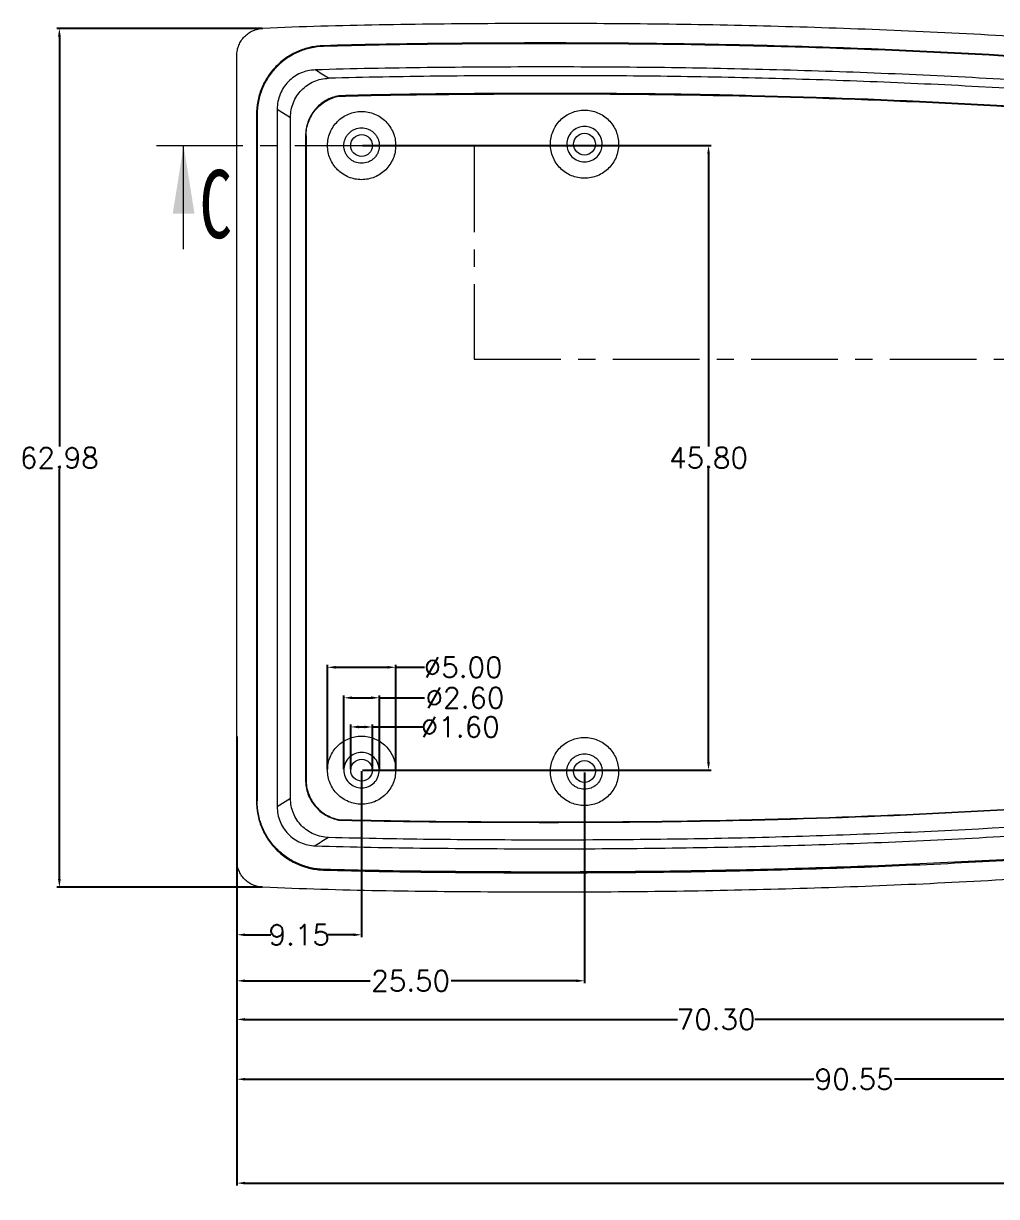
# Model space of a CAD drawing. Header units: inches. Extents: x 1474 to 3696, y 573 to 1061.
# Drawn here: x 1649.7 to 1721, y 837.9 to 923.9 of the extents above; entities that cross this region are included whole.
import ezdxf

# ---------------------------------------------------------------- set-up
doc = ezdxf.new("R2010")
doc.units = ezdxf.units.IN
doc.linetypes.add('CENTER', pattern=[10.16, 6.35, -1.27, 1.27, -1.27])
doc.styles.add('SLDTEXTSTYLE6', font='TXT', dxfattribs={"width": 0.7})
doc.styles.get("Standard").update_dxf_attribs({"font": 'txt', "bigfont": 'gbcbig.shx'})
doc.dimstyles.new('2', dxfattribs={"dimtxt": 1.5, "dimasz": 0.6, "dimexe": 0.18, "dimexo": 0.0625, "dimgap": 0.09, "dimtad": 0, "dimtih": 1, "dimtoh": 1, "dimzin": 0, "dimdsep": 46, "dimtxsty": 'Standard', "dimcen": 0, "dimadec": 0, "dimazin": 2, "dimtfac": 1, "dimtofl": 0, "dimtmove": 0, "dimatfit": 3, "dimfxl": 0, "dimtolj": 1, "dimtzin": 0, "dimarcsym": 0})

# ---------------------------------------------------------------- blocks, each defined once
blk = doc.blocks.new('*D223')
at = {"color": 0, "lineweight": -2, "transparency": 16777216}
for p, q in [((1805.924, 880.673), (1805.924, 838.668)), ((1665.324, 870.243), (1665.324, 838.668)), ((1665.924, 838.848), (1732.284, 838.848)), ((1805.324, 838.848), (1738.964, 838.848))]:
    blk.add_line(p, q, dxfattribs=at)
at = {"color": 0, "transparency": 16777216}
for points in [[(1665.924, 838.948), (1665.924, 838.748), (1665.324, 838.848)], [(1805.324, 838.948), (1805.324, 838.748), (1805.924, 838.848)]]:
    blk.add_solid(points, dxfattribs=at)
at = {"layer": 'Defpoints', "color": 0, "transparency": 16777216}
for p in [(1805.924, 880.735), (1665.324, 870.305), (1805.924, 838.848)]:
    blk.add_point(p, dxfattribs=at)
at = {"color": 0, "transparency": 16777216, "insert": (1735.624, 838.848), "char_height": 1.5, "attachment_point": 5}
blk.add_mtext('\\A1;140.60', dxfattribs=at)
blk = doc.blocks.new('*D224')
at = {"color": 0, "lineweight": -2, "transparency": 16777216}
for p, q in [((1665.324, 869.366), (1665.324, 856.878)), ((1674.474, 869.066), (1674.474, 856.878)), ((1665.924, 857.058), (1667.809, 857.058)), ((1673.874, 857.058), (1671.989, 857.058))]:
    blk.add_line(p, q, dxfattribs=at)
at = {"color": 0, "transparency": 16777216}
for points in [[(1665.924, 857.158), (1665.924, 856.958), (1665.324, 857.058)], [(1673.874, 857.158), (1673.874, 856.958), (1674.474, 857.058)]]:
    blk.add_solid(points, dxfattribs=at)
at = {"layer": 'Defpoints', "color": 0, "transparency": 16777216}
for p in [(1665.324, 869.428), (1674.474, 869.128), (1674.474, 857.058)]:
    blk.add_point(p, dxfattribs=at)
at = {"color": 0, "transparency": 16777216, "insert": (1669.899, 857.058), "char_height": 1.5, "attachment_point": 5}
blk.add_mtext('\\A1;9.15', dxfattribs=at)
blk = doc.blocks.new('*D225')
at = {"color": 0, "lineweight": -2, "transparency": 16777216}
for p, q in [((1665.324, 868.966), (1665.324, 853.504)), ((1690.824, 868.966), (1690.824, 853.504)), ((1665.924, 853.684), (1675.109, 853.684)), ((1690.224, 853.684), (1681.039, 853.684))]:
    blk.add_line(p, q, dxfattribs=at)
at = {"color": 0, "transparency": 16777216}
for points in [[(1665.924, 853.784), (1665.924, 853.584), (1665.324, 853.684)], [(1690.224, 853.784), (1690.224, 853.584), (1690.824, 853.684)]]:
    blk.add_solid(points, dxfattribs=at)
at = {"layer": 'Defpoints', "color": 0, "transparency": 16777216}
for p in [(1665.324, 869.028), (1690.824, 869.028), (1665.324, 853.684)]:
    blk.add_point(p, dxfattribs=at)
at = {"color": 0, "transparency": 16777216, "insert": (1678.074, 853.684), "char_height": 1.5, "attachment_point": 5}
blk.add_mtext('\\A1;25.50', dxfattribs=at)
blk = doc.blocks.new('*D226')
at = {"color": 0, "lineweight": -2, "transparency": 16777216}
for p, q in [((1735.623, 871.566), (1735.623, 850.672)), ((1665.324, 870.18), (1665.324, 850.672)), ((1665.924, 850.852), (1697.633, 850.852)), ((1735.023, 850.852), (1703.313, 850.852))]:
    blk.add_line(p, q, dxfattribs=at)
at = {"color": 0, "transparency": 16777216}
for points in [[(1665.924, 850.952), (1665.924, 850.752), (1665.324, 850.852)], [(1735.023, 850.952), (1735.023, 850.752), (1735.623, 850.852)]]:
    blk.add_solid(points, dxfattribs=at)
at = {"layer": 'Defpoints', "color": 0, "transparency": 16777216}
for p in [(1735.623, 871.628), (1665.324, 870.243), (1665.324, 850.852)]:
    blk.add_point(p, dxfattribs=at)
at = {"color": 0, "transparency": 16777216, "insert": (1700.473, 850.852), "char_height": 1.5, "attachment_point": 5}
blk.add_mtext('\\A1;70.30', dxfattribs=at)
blk = doc.blocks.new('*D227')
at = {"color": 0, "lineweight": -2, "transparency": 16777216}
for p, q in [((1755.874, 873.966), (1755.874, 846.286)), ((1665.324, 871.592), (1665.324, 846.286)), ((1665.924, 846.466), (1707.634, 846.466)), ((1755.274, 846.466), (1713.564, 846.466))]:
    blk.add_line(p, q, dxfattribs=at)
at = {"color": 0, "transparency": 16777216}
for points in [[(1665.924, 846.566), (1665.924, 846.366), (1665.324, 846.466)], [(1755.274, 846.566), (1755.274, 846.366), (1755.874, 846.466)]]:
    blk.add_solid(points, dxfattribs=at)
at = {"layer": 'Defpoints', "color": 0, "transparency": 16777216}
for p in [(1755.874, 874.028), (1665.324, 871.655), (1665.324, 846.466)]:
    blk.add_point(p, dxfattribs=at)
at = {"color": 0, "transparency": 16777216, "insert": (1710.599, 846.466), "char_height": 1.5, "attachment_point": 5}
blk.add_mtext('\\A1;90.55', dxfattribs=at)
blk = doc.blocks.new('*D228')
at = {"color": 0, "lineweight": -2, "transparency": 16777216}
for p, q in [((1667.177, 923.52), (1652.127, 923.52)), ((1652.307, 922.92), (1652.307, 892.868)), ((1652.307, 861.137), (1652.307, 891.188)), ((1667.177, 860.537), (1652.127, 860.537))]:
    blk.add_line(p, q, dxfattribs=at)
at = {"color": 0, "transparency": 16777216}
for points in [[(1652.207, 922.92), (1652.407, 922.92), (1652.307, 923.52)], [(1652.207, 861.137), (1652.407, 861.137), (1652.307, 860.537)]]:
    blk.add_solid(points, dxfattribs=at)
at = {"layer": 'Defpoints', "color": 0, "transparency": 16777216}
for p in [(1652.307, 923.52), (1667.24, 923.52), (1667.24, 860.537)]:
    blk.add_point(p, dxfattribs=at)
at = {"color": 0, "transparency": 16777216, "insert": (1652.307, 892.028), "char_height": 1.5, "attachment_point": 5}
blk.add_mtext('\\A1;62.98', dxfattribs=at)
blk = doc.blocks.new('*D229')
at = {"color": 0, "lineweight": -2, "transparency": 16777216}
for p, q in [((1674.536, 914.928), (1700.101, 914.928)), ((1699.921, 914.328), (1699.921, 892.868)), ((1699.921, 869.728), (1699.921, 891.188)), ((1674.536, 869.128), (1700.101, 869.128))]:
    blk.add_line(p, q, dxfattribs=at)
at = {"color": 0, "transparency": 16777216}
for points in [[(1699.821, 914.328), (1700.021, 914.328), (1699.921, 914.928)], [(1699.821, 869.728), (1700.021, 869.728), (1699.921, 869.128)]]:
    blk.add_solid(points, dxfattribs=at)
at = {"layer": 'Defpoints', "color": 0, "transparency": 16777216}
for p in [(1674.474, 914.928), (1699.921, 914.928), (1674.474, 869.128)]:
    blk.add_point(p, dxfattribs=at)
at = {"color": 0, "transparency": 16777216, "insert": (1699.921, 892.028), "char_height": 1.5, "attachment_point": 5}
blk.add_mtext('\\A1;45.80', dxfattribs=at)
blk = doc.blocks.new('*D238')
at = {"color": 0, "lineweight": -2, "transparency": 16777216}
for p, q in [((1671.974, 869.191), (1671.974, 876.852)), ((1672.574, 876.672), (1676.374, 876.672)), ((1676.974, 869.191), (1676.974, 876.852)), ((1676.974, 876.672), (1679.083, 876.672))]:
    blk.add_line(p, q, dxfattribs=at)
at = {"color": 0, "transparency": 16777216}
for points in [[(1672.574, 876.772), (1672.574, 876.572), (1671.974, 876.672)], [(1676.374, 876.772), (1676.374, 876.572), (1676.974, 876.672)]]:
    blk.add_solid(points, dxfattribs=at)
at = {"layer": 'Defpoints', "color": 0, "transparency": 16777216}
for p in [(1676.974, 876.672), (1671.974, 869.128), (1676.974, 869.128)]:
    blk.add_point(p, dxfattribs=at)
at = {"color": 0, "transparency": 16777216, "insert": (1681.923, 876.672), "char_height": 1.5, "attachment_point": 5}
blk.add_mtext('\\A1;%%C5.00', dxfattribs=at)
blk = doc.blocks.new('*D239')
at = {"color": 0, "lineweight": -2, "transparency": 16777216}
for p, q in [((1673.174, 869.191), (1673.174, 874.615)), ((1673.774, 874.435), (1675.174, 874.435)), ((1675.774, 869.191), (1675.774, 874.615)), ((1675.774, 874.435), (1679.093, 874.435))]:
    blk.add_line(p, q, dxfattribs=at)
at = {"color": 0, "transparency": 16777216}
for points in [[(1673.774, 874.535), (1673.774, 874.335), (1673.174, 874.435)], [(1675.174, 874.535), (1675.174, 874.335), (1675.774, 874.435)]]:
    blk.add_solid(points, dxfattribs=at)
at = {"layer": 'Defpoints', "color": 0, "transparency": 16777216}
for p in [(1675.774, 874.435), (1673.174, 869.128), (1675.774, 869.128)]:
    blk.add_point(p, dxfattribs=at)
at = {"color": 0, "transparency": 16777216, "insert": (1682.058, 874.435), "char_height": 1.5, "attachment_point": 5}
blk.add_mtext('\\A1;%%C2.60', dxfattribs=at)
blk = doc.blocks.new('*D240')
at = {"color": 0, "lineweight": -2, "transparency": 16777216}
for p, q in [((1673.674, 869.191), (1673.674, 872.477)), ((1674.274, 872.297), (1674.674, 872.297)), ((1675.274, 869.191), (1675.274, 872.477)), ((1675.274, 872.297), (1678.994, 872.297))]:
    blk.add_line(p, q, dxfattribs=at)
at = {"color": 0, "transparency": 16777216}
for points in [[(1674.274, 872.397), (1674.274, 872.197), (1673.674, 872.297)], [(1674.674, 872.397), (1674.674, 872.197), (1675.274, 872.297)]]:
    blk.add_solid(points, dxfattribs=at)
at = {"layer": 'Defpoints', "color": 0, "transparency": 16777216}
for p in [(1675.274, 872.297), (1673.674, 869.128), (1675.274, 869.128)]:
    blk.add_point(p, dxfattribs=at)
at = {"color": 0, "transparency": 16777216, "insert": (1681.709, 872.297), "char_height": 1.5, "attachment_point": 5}
blk.add_mtext('\\A1;%%C1.60', dxfattribs=at)

msp = doc.modelspace()

# ---------------------------------------------------------------- linework, layer by layer
at = {"color": 7, "linetype": 'Continuous', "lineweight": 15}
for p, q in [((1671.689, 922.253), (1671.69, 922.201)), ((1665.324, 862.517), (1665.324, 921.54)), ((1672.813, 918.55), (1672.81, 918.585)), ((1666.758, 917.187), (1666.758, 866.87)), ((1666.811, 917.187), (1666.758, 917.187)), ((1666.811, 917.187), (1666.811, 866.87)), ((1668.284, 917.607), (1668.284, 866.449)), ((1668.284, 917.607), (1669.26, 916.997)), ((1669.26, 867.059), (1669.26, 916.997)), ((1670.36, 915.636), (1670.36, 868.42)), ((1670.36, 915.636), (1670.396, 915.636)), ((1670.36, 868.42), (1670.396, 868.42)), ((1666.811, 866.87), (1666.758, 866.87)), ((1669.26, 867.059), (1668.284, 866.449)), ((1672.81, 865.471), (1672.813, 865.506))]:
    msp.add_line(p, q, dxfattribs=at)
at = {"color": 1, "linetype": 'CENTER', "lineweight": 0}
for p, q in [((1659.418, 914.928), (1682.737, 914.928)), ((1682.737, 914.928), (1682.737, 899.278)), ((1682.737, 899.278), (1755.261, 899.278))]:
    msp.add_line(p, q, dxfattribs=at)
at = {"color": 7, "linetype": 'Continuous', "lineweight": 0}
msp.add_line((1661.418, 907.328), (1661.418, 914.928), dxfattribs=at)
at = {"color": 7, "linetype": 'Continuous', "lineweight": 15, "flags": 128}
msp.add_lwpolyline([(1671.69, 861.856), (1671.69, 861.829), (1671.689, 861.803)], dxfattribs=at)
at = {"color": 7, "linetype": 'Continuous', "lineweight": 15}
for centre in [(1674.474, 914.928), (1690.824, 915.028), (1674.474, 869.128), (1690.824, 869.028)]:
    msp.add_circle(centre, 0.8, dxfattribs=at)
for points, knots in [([(1802.018, 912.941), (1799.297, 913.54), (1796.554, 914.063), (1791.043, 915.038), (1788.277, 915.491), (1782.741, 916.383), (1779.97, 916.824), (1774.428, 917.683), (1771.656, 918.099), (1766.103, 918.887), (1763.32, 919.258), (1757.737, 919.939), (1754.938, 920.249), (1749.333, 920.824), (1746.525, 921.088), (1740.902, 921.586), (1738.087, 921.822), (1732.448, 922.26), (1729.624, 922.463), (1723.97, 922.833), (1721.138, 923.001), (1712.643, 923.436), (1706.975, 923.633), (1698.461, 923.808), (1695.62, 923.845), (1689.94, 923.882), (1687.102, 923.882), (1681.425, 923.853), (1678.588, 923.826), (1672.913, 923.723), (1670.076, 923.644), (1667.24, 923.52)], [0, 0, 0, 0, 0.0625, 0.0625, 0.125, 0.125, 0.1875, 0.1875, 0.25, 0.25, 0.3125, 0.3125, 0.375, 0.375, 0.4375, 0.4375, 0.5, 0.5, 0.5625, 0.5625, 0.625, 0.625, 0.75, 0.75, 0.8125, 0.8125, 0.875, 0.875, 0.9375, 0.9375, 1, 1, 1, 1]), ([(1665.324, 921.54), (1665.324, 921.668), (1665.336, 921.793), (1665.384, 922.041), (1665.421, 922.164), (1665.516, 922.4), (1665.575, 922.512), (1665.713, 922.723), (1665.794, 922.824), (1665.97, 923.005), (1666.066, 923.087), (1666.275, 923.232), (1666.387, 923.295), (1666.732, 923.449), (1666.984, 923.509), (1667.24, 923.52)], [0, 0, 0, 0, 0.125, 0.125, 0.25, 0.25, 0.375, 0.375, 0.5, 0.5, 0.625, 0.625, 0.75, 0.75, 1, 1, 1, 1]), ([(1671.689, 922.253), (1671.36, 922.244), (1671.038, 922.203), (1670.405, 922.062), (1670.092, 921.96), (1669.493, 921.698), (1669.21, 921.54), (1668.675, 921.171), (1668.421, 920.958), (1667.967, 920.492), (1667.764, 920.239), (1667.407, 919.693), (1667.253, 919.4), (1667.009, 918.799), (1666.916, 918.487), (1666.79, 917.843), (1666.758, 917.516), (1666.758, 917.187)], [0, 0, 0, 0, 0.125, 0.125, 0.25, 0.25, 0.375, 0.375, 0.5, 0.5, 0.625, 0.625, 0.75, 0.75, 0.875, 0.875, 1, 1, 1, 1]), ([(1671.69, 922.201), (1671.365, 922.192), (1671.046, 922.151), (1670.42, 922.012), (1670.11, 921.911), (1669.517, 921.652), (1669.237, 921.495), (1668.708, 921.13), (1668.457, 920.919), (1668.007, 920.458), (1667.806, 920.207), (1667.453, 919.667), (1667.301, 919.377), (1667.059, 918.782), (1666.967, 918.474), (1666.842, 917.836), (1666.811, 917.513), (1666.811, 917.187)], [0, 0, 0, 0, 0.125, 0.125, 0.25, 0.25, 0.375, 0.375, 0.5, 0.5, 0.625, 0.625, 0.75, 0.75, 0.875, 0.875, 1, 1, 1, 1]), ([(1800.597, 911.806), (1797.988, 912.357), (1795.36, 912.847), (1790.085, 913.764), (1787.438, 914.194), (1782.141, 915.044), (1779.49, 915.465), (1774.188, 916.286), (1771.537, 916.685), (1766.226, 917.439), (1763.565, 917.794), (1758.229, 918.452), (1755.554, 918.751), (1750.19, 919.31), (1747.503, 919.568), (1742.121, 920.055), (1739.426, 920.283), (1731.331, 920.928), (1725.921, 921.302), (1717.795, 921.751), (1715.084, 921.881), (1709.659, 922.098), (1706.945, 922.186), (1701.519, 922.325), (1698.807, 922.375), (1693.382, 922.438), (1690.67, 922.452), (1685.247, 922.451), (1682.535, 922.437), (1677.112, 922.378), (1674.401, 922.332), (1671.689, 922.253)], [0, 0, 0, 0, 0.0625, 0.0625, 0.125, 0.125, 0.1875, 0.1875, 0.25, 0.25, 0.3125, 0.3125, 0.375, 0.375, 0.4375, 0.4375, 0.5, 0.5, 0.625, 0.625, 0.6875, 0.6875, 0.75, 0.75, 0.8125, 0.8125, 0.875, 0.875, 0.9375, 0.9375, 1, 1, 1, 1]), ([(1800.586, 911.753), (1797.976, 912.305), (1795.348, 912.795), (1790.072, 913.713), (1787.426, 914.142), (1782.129, 914.992), (1779.479, 915.413), (1774.178, 916.233), (1771.528, 916.633), (1766.217, 917.387), (1763.556, 917.742), (1758.22, 918.399), (1755.545, 918.699), (1750.181, 919.258), (1747.494, 919.516), (1742.113, 920.003), (1739.418, 920.231), (1731.324, 920.876), (1725.915, 921.25), (1717.79, 921.699), (1715.08, 921.829), (1709.655, 922.046), (1706.942, 922.133), (1701.516, 922.273), (1698.804, 922.323), (1693.381, 922.386), (1690.669, 922.4), (1685.247, 922.399), (1682.535, 922.385), (1677.113, 922.325), (1674.402, 922.279), (1671.69, 922.201)], [0, 0, 0, 0, 0.0625, 0.0625, 0.125, 0.125, 0.1875, 0.1875, 0.25, 0.25, 0.3125, 0.3125, 0.375, 0.375, 0.4375, 0.4375, 0.5, 0.5, 0.625, 0.625, 0.6875, 0.6875, 0.75, 0.75, 0.8125, 0.8125, 0.875, 0.875, 0.9375, 0.9375, 1, 1, 1, 1]), ([(1671.072, 920.476), (1670.887, 920.47), (1670.704, 920.447), (1670.346, 920.367), (1670.169, 920.309), (1669.83, 920.161), (1669.67, 920.072), (1669.367, 919.863), (1669.223, 919.742), (1668.967, 919.478), (1668.852, 919.335), (1668.65, 919.026), (1668.563, 918.86), (1668.356, 918.35), (1668.284, 917.98), (1668.284, 917.607)], [0, 0, 0, 0, 0.125, 0.125, 0.25, 0.25, 0.375, 0.375, 0.5, 0.5, 0.625, 0.625, 0.75, 0.75, 1, 1, 1, 1]), ([(1801.028, 909.922), (1798.397, 910.491), (1795.747, 910.992), (1790.425, 911.928), (1787.754, 912.364), (1782.409, 913.227), (1779.734, 913.651), (1774.384, 914.481), (1771.708, 914.886), (1766.347, 915.652), (1763.66, 916.013), (1758.276, 916.678), (1755.579, 916.984), (1750.177, 917.547), (1747.471, 917.806), (1742.052, 918.297), (1739.339, 918.527), (1731.188, 919.176), (1725.739, 919.553), (1717.544, 920.003), (1714.81, 920.133), (1709.344, 920.35), (1706.61, 920.436), (1701.143, 920.573), (1698.41, 920.623), (1692.943, 920.684), (1690.209, 920.695), (1684.742, 920.69), (1682.009, 920.675), (1676.541, 920.61), (1673.807, 920.56), (1671.072, 920.476)], [0, 0, 0, 0, 0.0625, 0.0625, 0.125, 0.125, 0.1875, 0.1875, 0.25, 0.25, 0.3125, 0.3125, 0.375, 0.375, 0.4375, 0.4375, 0.5, 0.5, 0.625, 0.625, 0.6875, 0.6875, 0.75, 0.75, 0.8125, 0.8125, 0.875, 0.875, 0.9375, 0.9375, 1, 1, 1, 1]), ([(1669.26, 916.997), (1669.26, 917.184), (1669.278, 917.367), (1669.347, 917.728), (1669.4, 917.908), (1669.539, 918.251), (1669.625, 918.414), (1669.826, 918.723), (1669.944, 918.869), (1670.201, 919.133), (1670.342, 919.252), (1670.647, 919.462), (1670.81, 919.553), (1671.316, 919.773), (1671.684, 919.855), (1672.057, 919.866)], [0, 0, 0, 0, 0.125, 0.125, 0.25, 0.25, 0.375, 0.375, 0.5, 0.5, 0.625, 0.625, 0.75, 0.75, 1, 1, 1, 1]), ([(1798.024, 909.883), (1795.463, 910.391), (1792.888, 910.848), (1787.723, 911.719), (1785.134, 912.136), (1779.954, 912.963), (1777.362, 913.37), (1772.179, 914.162), (1769.586, 914.545), (1764.388, 915.266), (1761.783, 915.604), (1756.561, 916.227), (1753.946, 916.514), (1748.708, 917.045), (1746.085, 917.291), (1740.832, 917.758), (1738.203, 917.978), (1730.303, 918.597), (1725.023, 918.956), (1717.084, 919.386), (1714.435, 919.51), (1709.138, 919.717), (1706.49, 919.801), (1701.193, 919.933), (1698.544, 919.982), (1693.247, 920.042), (1690.598, 920.055), (1685.301, 920.053), (1682.653, 920.04), (1677.355, 919.984), (1674.706, 919.94), (1672.057, 919.866)], [0, 0, 0, 0, 0.0625, 0.0625, 0.125, 0.125, 0.1875, 0.1875, 0.25, 0.25, 0.3125, 0.3125, 0.375, 0.375, 0.4375, 0.4375, 0.5, 0.5, 0.625, 0.625, 0.6875, 0.6875, 0.75, 0.75, 0.8125, 0.8125, 0.875, 0.875, 0.9375, 0.9375, 1, 1, 1, 1]), ([(1792.902, 909.517), (1790.45, 909.95), (1787.989, 910.355), (1783.062, 911.153), (1780.596, 911.545), (1775.663, 912.317), (1773.198, 912.695), (1768.261, 913.42), (1765.789, 913.766), (1760.835, 914.411), (1758.353, 914.711), (1753.376, 915.267), (1750.882, 915.523), (1743.385, 916.245), (1738.366, 916.673), (1728.312, 917.432), (1723.274, 917.76), (1713.184, 918.28), (1708.139, 918.465), (1700.57, 918.645), (1698.046, 918.689), (1693, 918.744), (1690.476, 918.755), (1685.429, 918.753), (1682.906, 918.741), (1677.858, 918.69), (1675.334, 918.651), (1672.81, 918.585)], [0, 0, 0, 0, 0.0625, 0.0625, 0.125, 0.125, 0.1875, 0.1875, 0.25, 0.25, 0.3125, 0.3125, 0.375, 0.375, 0.5, 0.5, 0.625, 0.625, 0.75, 0.75, 0.8125, 0.8125, 0.875, 0.875, 0.9375, 0.9375, 1, 1, 1, 1]), ([(1672.813, 918.55), (1675.337, 918.616), (1677.861, 918.655), (1682.912, 918.706), (1685.438, 918.718), (1693.014, 918.722), (1698.061, 918.671), (1708.15, 918.431), (1713.192, 918.246), (1723.268, 917.726), (1728.305, 917.398), (1738.353, 916.639), (1743.365, 916.212), (1750.867, 915.489), (1753.364, 915.232), (1758.352, 914.675), (1760.842, 914.373), (1765.809, 913.725), (1768.286, 913.378), (1773.228, 912.652), (1775.693, 912.273), (1780.616, 911.504), (1783.074, 911.113), (1787.983, 910.319), (1790.434, 909.915), (1792.879, 909.484)], [0, 0, 0, 0, 0.0625, 0.0625, 0.125, 0.125, 0.25, 0.25, 0.375, 0.375, 0.5, 0.5, 0.625, 0.625, 0.6875, 0.6875, 0.75, 0.75, 0.8125, 0.8125, 0.875, 0.875, 0.9375, 0.9375, 1, 1, 1, 1]), ([(1672.81, 918.585), (1672.465, 918.521), (1672.141, 918.4), (1671.539, 918.046), (1671.274, 917.821), (1670.94, 917.418), (1670.841, 917.276), (1670.67, 916.976), (1670.596, 916.817), (1670.419, 916.325), (1670.36, 915.986), (1670.36, 915.636)], [0, 0, 0, 0, 0.25, 0.25, 0.5, 0.5, 0.625, 0.625, 0.75, 0.75, 1, 1, 1, 1]), ([(1670.396, 915.636), (1670.396, 915.982), (1670.454, 916.319), (1670.689, 916.968), (1670.859, 917.266), (1671.19, 917.664), (1671.31, 917.785), (1671.57, 918.006), (1671.71, 918.106), (1672.156, 918.367), (1672.474, 918.487), (1672.813, 918.55)], [0, 0, 0, 0, 0.25, 0.25, 0.5, 0.5, 0.625, 0.625, 0.75, 0.75, 1, 1, 1, 1]), ([(1671.974, 914.928), (1671.974, 915.256), (1672.039, 915.583), (1672.289, 916.187), (1672.474, 916.465), (1672.937, 916.927), (1673.215, 917.113), (1673.819, 917.363), (1674.146, 917.428), (1674.801, 917.428), (1675.128, 917.363), (1675.733, 917.113), (1676.01, 916.927), (1676.473, 916.465), (1676.658, 916.187), (1676.909, 915.583), (1676.974, 915.256), (1676.974, 914.928)], [0, 0, 0, 0, 0.125, 0.125, 0.25, 0.25, 0.375, 0.375, 0.5, 0.5, 0.625, 0.625, 0.75, 0.75, 0.875, 0.875, 1, 1, 1, 1]), ([(1688.324, 915.028), (1688.324, 915.356), (1688.389, 915.683), (1688.639, 916.287), (1688.824, 916.565), (1689.287, 917.027), (1689.565, 917.213), (1690.169, 917.463), (1690.496, 917.528), (1691.151, 917.528), (1691.478, 917.463), (1692.083, 917.213), (1692.36, 917.027), (1692.823, 916.565), (1693.008, 916.287), (1693.259, 915.683), (1693.324, 915.356), (1693.324, 915.028)], [0, 0, 0, 0, 0.125, 0.125, 0.25, 0.25, 0.375, 0.375, 0.5, 0.5, 0.625, 0.625, 0.75, 0.75, 0.875, 0.875, 1, 1, 1, 1]), ([(1673.174, 914.928), (1673.174, 914.961), (1673.176, 915.027), (1673.187, 915.124), (1673.205, 915.22), (1673.231, 915.315), (1673.282, 915.46), (1673.379, 915.647), (1673.548, 915.854), (1673.755, 916.023), (1674.058, 916.18), (1674.474, 916.26), (1674.889, 916.18), (1675.192, 916.023), (1675.399, 915.854), (1675.568, 915.647), (1675.687, 915.416), (1675.76, 915.174), (1675.769, 915.01), (1675.774, 914.928)], [0, 0, 0, 0, 0.024211, 0.048206, 0.072121, 0.096094, 0.120262, 0.185256, 0.250381, 0.315374, 0.380499, 0.500073, 0.619648, 0.684641, 0.749766, 0.814759, 0.879884, 0.939844, 1, 1, 1, 1]), ([(1692.124, 915.028), (1692.124, 915.198), (1692.09, 915.369), (1691.96, 915.683), (1691.863, 915.827), (1691.622, 916.068), (1691.478, 916.164), (1691.164, 916.294), (1690.994, 916.328), (1690.653, 916.328), (1690.483, 916.294), (1690.169, 916.164), (1690.025, 916.068), (1689.784, 915.827), (1689.688, 915.683), (1689.557, 915.369), (1689.524, 915.198), (1689.524, 915.028)], [0, 0, 0, 0, 0.125, 0.125, 0.25, 0.25, 0.375, 0.375, 0.5, 0.5, 0.625, 0.625, 0.75, 0.75, 0.875, 0.875, 1, 1, 1, 1]), ([(1676.974, 914.928), (1676.974, 914.601), (1676.909, 914.274), (1676.658, 913.669), (1676.473, 913.392), (1676.01, 912.929), (1675.733, 912.744), (1675.128, 912.493), (1674.801, 912.428), (1674.146, 912.428), (1673.819, 912.493), (1673.215, 912.744), (1672.937, 912.929), (1672.474, 913.392), (1672.289, 913.669), (1672.039, 914.274), (1671.974, 914.601), (1671.974, 914.928)], [0, 0, 0, 0, 0.125, 0.125, 0.25, 0.25, 0.375, 0.375, 0.5, 0.5, 0.625, 0.625, 0.75, 0.75, 0.875, 0.875, 1, 1, 1, 1]), ([(1675.774, 914.928), (1675.773, 914.895), (1675.771, 914.83), (1675.76, 914.732), (1675.742, 914.637), (1675.716, 914.542), (1675.665, 914.397), (1675.568, 914.209), (1675.399, 914.003), (1675.193, 913.834), (1674.89, 913.677), (1674.474, 913.597), (1674.058, 913.677), (1673.755, 913.834), (1673.548, 914.003), (1673.379, 914.209), (1673.26, 914.44), (1673.187, 914.683), (1673.178, 914.846), (1673.174, 914.928)], [0, 0, 0, 0, 0.024211, 0.048206, 0.072121, 0.096094, 0.120262, 0.185256, 0.250381, 0.315374, 0.380499, 0.500073, 0.619648, 0.684641, 0.749766, 0.814759, 0.879884, 0.939844, 1, 1, 1, 1]), ([(1693.324, 915.028), (1693.324, 914.701), (1693.259, 914.374), (1693.008, 913.769), (1692.823, 913.492), (1692.36, 913.029), (1692.083, 912.844), (1691.478, 912.593), (1691.151, 912.528), (1690.496, 912.528), (1690.169, 912.593), (1689.565, 912.844), (1689.287, 913.029), (1688.824, 913.492), (1688.639, 913.769), (1688.389, 914.374), (1688.324, 914.701), (1688.324, 915.028)], [0, 0, 0, 0, 0.125, 0.125, 0.25, 0.25, 0.375, 0.375, 0.5, 0.5, 0.625, 0.625, 0.75, 0.75, 0.875, 0.875, 1, 1, 1, 1]), ([(1689.524, 915.028), (1689.524, 914.858), (1689.557, 914.688), (1689.688, 914.374), (1689.784, 914.229), (1690.025, 913.989), (1690.169, 913.892), (1690.483, 913.762), (1690.653, 913.728), (1690.994, 913.728), (1691.164, 913.762), (1691.478, 913.892), (1691.622, 913.989), (1691.863, 914.229), (1691.96, 914.374), (1692.09, 914.688), (1692.124, 914.858), (1692.124, 915.028)], [0, 0, 0, 0, 0.125, 0.125, 0.25, 0.25, 0.375, 0.375, 0.5, 0.5, 0.625, 0.625, 0.75, 0.75, 0.875, 0.875, 1, 1, 1, 1]), ([(1671.072, 863.581), (1673.809, 863.496), (1676.547, 863.446), (1682.022, 863.382), (1684.761, 863.367), (1690.236, 863.361), (1692.973, 863.373), (1698.443, 863.434), (1701.177, 863.484), (1706.641, 863.621), (1709.372, 863.708), (1714.831, 863.924), (1717.56, 864.054), (1723.014, 864.354), (1725.74, 864.523), (1731.19, 864.895), (1733.915, 865.098), (1739.357, 865.531), (1742.074, 865.762), (1747.499, 866.253), (1750.208, 866.512), (1755.615, 867.077), (1758.314, 867.383), (1763.698, 868.049), (1766.381, 868.409), (1771.736, 869.175), (1774.408, 869.579), (1779.752, 870.409), (1782.424, 870.832), (1787.763, 871.694), (1790.43, 872.129), (1795.747, 873.064), (1798.396, 873.565), (1801.028, 874.135)], [0, 0, 0, 0, 0.0625, 0.0625, 0.125, 0.125, 0.1875, 0.1875, 0.25, 0.25, 0.3125, 0.3125, 0.375, 0.375, 0.4375, 0.4375, 0.5, 0.5, 0.5625, 0.5625, 0.625, 0.625, 0.6875, 0.6875, 0.75, 0.75, 0.8125, 0.8125, 0.875, 0.875, 0.9375, 0.9375, 1, 1, 1, 1]), ([(1798.024, 874.173), (1795.463, 873.665), (1792.888, 873.208), (1787.723, 872.338), (1785.134, 871.92), (1779.954, 871.093), (1777.362, 870.686), (1772.179, 869.895), (1769.586, 869.511), (1764.388, 868.79), (1761.783, 868.453), (1756.561, 867.829), (1753.946, 867.543), (1748.708, 867.012), (1746.085, 866.765), (1740.832, 866.298), (1738.203, 866.078), (1730.303, 865.459), (1725.023, 865.1), (1717.084, 864.671), (1714.435, 864.547), (1709.138, 864.339), (1706.49, 864.256), (1701.193, 864.123), (1698.544, 864.075), (1693.247, 864.014), (1690.598, 864.001), (1685.301, 864.004), (1682.653, 864.017), (1677.355, 864.073), (1674.706, 864.117), (1672.057, 864.191)], [0, 0, 0, 0, 0.0625, 0.0625, 0.125, 0.125, 0.1875, 0.1875, 0.25, 0.25, 0.3125, 0.3125, 0.375, 0.375, 0.4375, 0.4375, 0.5, 0.5, 0.625, 0.625, 0.6875, 0.6875, 0.75, 0.75, 0.8125, 0.8125, 0.875, 0.875, 0.9375, 0.9375, 1, 1, 1, 1]), ([(1672.81, 865.471), (1675.335, 865.406), (1677.86, 865.366), (1682.912, 865.316), (1685.439, 865.303), (1690.49, 865.302), (1693.015, 865.313), (1698.064, 865.368), (1700.587, 865.412), (1708.155, 865.592), (1713.196, 865.777), (1723.272, 866.296), (1728.311, 866.625), (1738.357, 867.383), (1743.367, 867.81), (1750.861, 868.531), (1753.356, 868.787), (1758.336, 869.343), (1760.823, 869.644), (1765.782, 870.29), (1768.255, 870.636), (1773.193, 871.361), (1775.66, 871.739), (1780.593, 872.511), (1783.06, 872.903), (1787.987, 873.701), (1790.449, 874.107), (1792.902, 874.54)], [0, 0, 0, 0, 0.0625, 0.0625, 0.125, 0.125, 0.1875, 0.1875, 0.25, 0.25, 0.375, 0.375, 0.5, 0.5, 0.625, 0.625, 0.6875, 0.6875, 0.75, 0.75, 0.8125, 0.8125, 0.875, 0.875, 0.9375, 0.9375, 1, 1, 1, 1]), ([(1672.813, 865.506), (1675.337, 865.441), (1677.861, 865.401), (1682.912, 865.351), (1685.438, 865.338), (1693.014, 865.334), (1698.061, 865.385), (1708.15, 865.625), (1713.192, 865.811), (1723.268, 866.33), (1728.305, 866.659), (1738.353, 867.417), (1743.365, 867.845), (1750.867, 868.568), (1753.364, 868.824), (1758.352, 869.382), (1760.842, 869.683), (1765.809, 870.331), (1768.286, 870.678), (1773.228, 871.405), (1775.693, 871.783), (1780.616, 872.553), (1783.074, 872.943), (1787.983, 873.738), (1790.434, 874.141), (1792.879, 874.572)], [0, 0, 0, 0, 0.0625, 0.0625, 0.125, 0.125, 0.25, 0.25, 0.375, 0.375, 0.5, 0.5, 0.625, 0.625, 0.6875, 0.6875, 0.75, 0.75, 0.8125, 0.8125, 0.875, 0.875, 0.9375, 0.9375, 1, 1, 1, 1]), ([(1671.689, 861.803), (1674.4, 861.725), (1677.113, 861.679), (1682.538, 861.619), (1685.251, 861.605), (1690.677, 861.604), (1693.389, 861.618), (1698.816, 861.681), (1701.529, 861.732), (1706.957, 861.871), (1709.671, 861.959), (1715.094, 862.176), (1717.804, 862.306), (1725.929, 862.755), (1731.334, 863.129), (1739.422, 863.773), (1742.115, 864.001), (1747.495, 864.488), (1750.182, 864.746), (1755.544, 865.304), (1758.219, 865.604), (1763.557, 866.261), (1766.219, 866.616), (1771.532, 867.371), (1774.184, 867.77), (1779.487, 868.591), (1782.138, 869.012), (1787.436, 869.862), (1790.082, 870.292), (1795.358, 871.209), (1797.986, 871.699), (1800.597, 872.251)], [0, 0, 0, 0, 0.0625, 0.0625, 0.125, 0.125, 0.1875, 0.1875, 0.25, 0.25, 0.3125, 0.3125, 0.375, 0.375, 0.5, 0.5, 0.5625, 0.5625, 0.625, 0.625, 0.6875, 0.6875, 0.75, 0.75, 0.8125, 0.8125, 0.875, 0.875, 0.9375, 0.9375, 1, 1, 1, 1]), ([(1800.586, 872.303), (1797.976, 871.752), (1795.348, 871.261), (1790.072, 870.344), (1787.426, 869.914), (1782.129, 869.064), (1779.479, 868.643), (1774.178, 867.823), (1771.528, 867.424), (1766.217, 866.669), (1763.556, 866.314), (1758.22, 865.657), (1755.545, 865.357), (1750.181, 864.798), (1747.494, 864.54), (1742.113, 864.054), (1739.418, 863.826), (1731.324, 863.181), (1725.915, 862.807), (1717.79, 862.358), (1715.08, 862.228), (1709.655, 862.011), (1706.942, 861.923), (1701.516, 861.784), (1698.804, 861.734), (1693.381, 861.671), (1690.669, 861.657), (1685.247, 861.658), (1682.535, 861.672), (1677.113, 861.731), (1674.402, 861.777), (1671.69, 861.856)], [0, 0, 0, 0, 0.0625, 0.0625, 0.125, 0.125, 0.1875, 0.1875, 0.25, 0.25, 0.3125, 0.3125, 0.375, 0.375, 0.4375, 0.4375, 0.5, 0.5, 0.625, 0.625, 0.6875, 0.6875, 0.75, 0.75, 0.8125, 0.8125, 0.875, 0.875, 0.9375, 0.9375, 1, 1, 1, 1]), ([(1671.974, 869.128), (1671.974, 869.456), (1672.039, 869.783), (1672.289, 870.387), (1672.474, 870.665), (1672.937, 871.127), (1673.215, 871.313), (1673.819, 871.563), (1674.146, 871.628), (1674.801, 871.628), (1675.128, 871.563), (1675.733, 871.313), (1676.01, 871.127), (1676.473, 870.665), (1676.658, 870.387), (1676.909, 869.783), (1676.974, 869.456), (1676.974, 869.128)], [0, 0, 0, 0, 0.125, 0.125, 0.25, 0.25, 0.375, 0.375, 0.5, 0.5, 0.625, 0.625, 0.75, 0.75, 0.875, 0.875, 1, 1, 1, 1]), ([(1688.324, 869.028), (1688.324, 869.356), (1688.389, 869.683), (1688.639, 870.287), (1688.824, 870.565), (1689.287, 871.027), (1689.565, 871.213), (1690.169, 871.463), (1690.496, 871.528), (1691.151, 871.528), (1691.478, 871.463), (1692.083, 871.213), (1692.36, 871.027), (1692.823, 870.565), (1693.008, 870.287), (1693.259, 869.683), (1693.324, 869.356), (1693.324, 869.028)], [0, 0, 0, 0, 0.125, 0.125, 0.25, 0.25, 0.375, 0.375, 0.5, 0.5, 0.625, 0.625, 0.75, 0.75, 0.875, 0.875, 1, 1, 1, 1]), ([(1802.018, 871.116), (1799.297, 870.517), (1796.554, 869.993), (1791.043, 869.018), (1788.277, 868.566), (1782.741, 867.674), (1779.97, 867.233), (1774.428, 866.373), (1771.656, 865.957), (1766.103, 865.17), (1763.32, 864.798), (1757.737, 864.118), (1754.938, 863.807), (1749.333, 863.233), (1746.525, 862.969), (1740.902, 862.471), (1738.087, 862.234), (1732.448, 861.797), (1729.624, 861.594), (1723.97, 861.223), (1721.138, 861.055), (1712.643, 860.62), (1706.975, 860.424), (1698.461, 860.248), (1695.62, 860.211), (1689.94, 860.174), (1687.102, 860.174), (1681.425, 860.204), (1678.588, 860.23), (1672.913, 860.334), (1670.076, 860.412), (1667.24, 860.537)], [0, 0, 0, 0, 0.0625, 0.0625, 0.125, 0.125, 0.1875, 0.1875, 0.25, 0.25, 0.3125, 0.3125, 0.375, 0.375, 0.4375, 0.4375, 0.5, 0.5, 0.5625, 0.5625, 0.625, 0.625, 0.75, 0.75, 0.8125, 0.8125, 0.875, 0.875, 0.9375, 0.9375, 1, 1, 1, 1]), ([(1675.774, 869.128), (1675.774, 869.298), (1675.74, 869.469), (1675.61, 869.783), (1675.513, 869.927), (1675.272, 870.168), (1675.128, 870.264), (1674.814, 870.394), (1674.644, 870.428), (1674.303, 870.428), (1674.133, 870.394), (1673.819, 870.264), (1673.675, 870.168), (1673.434, 869.927), (1673.338, 869.783), (1673.207, 869.469), (1673.174, 869.298), (1673.174, 869.128)], [0, 0, 0, 0, 0.125, 0.125, 0.25, 0.25, 0.375, 0.375, 0.5, 0.5, 0.625, 0.625, 0.75, 0.75, 0.875, 0.875, 1, 1, 1, 1]), ([(1689.524, 869.028), (1689.524, 869.061), (1689.526, 869.127), (1689.537, 869.224), (1689.555, 869.32), (1689.581, 869.415), (1689.632, 869.56), (1689.729, 869.747), (1689.898, 869.954), (1690.105, 870.123), (1690.408, 870.28), (1690.824, 870.36), (1691.239, 870.28), (1691.542, 870.123), (1691.749, 869.954), (1691.918, 869.747), (1692.037, 869.516), (1692.11, 869.274), (1692.119, 869.11), (1692.124, 869.028)], [0, 0, 0, 0, 0.024211, 0.048206, 0.072121, 0.096094, 0.120262, 0.185256, 0.250381, 0.315374, 0.380499, 0.500073, 0.619648, 0.684641, 0.749766, 0.814759, 0.879884, 0.939844, 1, 1, 1, 1]), ([(1676.974, 869.128), (1676.974, 868.801), (1676.909, 868.474), (1676.658, 867.869), (1676.473, 867.592), (1676.01, 867.129), (1675.733, 866.944), (1675.128, 866.693), (1674.801, 866.628), (1674.146, 866.628), (1673.819, 866.693), (1673.215, 866.944), (1672.937, 867.129), (1672.474, 867.592), (1672.289, 867.869), (1672.039, 868.474), (1671.974, 868.801), (1671.974, 869.128)], [0, 0, 0, 0, 0.125, 0.125, 0.25, 0.25, 0.375, 0.375, 0.5, 0.5, 0.625, 0.625, 0.75, 0.75, 0.875, 0.875, 1, 1, 1, 1]), ([(1673.174, 869.128), (1673.174, 868.958), (1673.207, 868.788), (1673.338, 868.474), (1673.434, 868.329), (1673.675, 868.089), (1673.819, 867.992), (1674.133, 867.862), (1674.303, 867.828), (1674.644, 867.828), (1674.814, 867.862), (1675.128, 867.992), (1675.272, 868.089), (1675.513, 868.329), (1675.61, 868.474), (1675.74, 868.788), (1675.774, 868.958), (1675.774, 869.128)], [0, 0, 0, 0, 0.125, 0.125, 0.25, 0.25, 0.375, 0.375, 0.5, 0.5, 0.625, 0.625, 0.75, 0.75, 0.875, 0.875, 1, 1, 1, 1]), ([(1693.324, 869.028), (1693.324, 868.701), (1693.259, 868.374), (1693.008, 867.769), (1692.823, 867.492), (1692.36, 867.029), (1692.083, 866.844), (1691.478, 866.593), (1691.151, 866.528), (1690.496, 866.528), (1690.169, 866.593), (1689.565, 866.844), (1689.287, 867.029), (1688.824, 867.492), (1688.639, 867.769), (1688.389, 868.374), (1688.324, 868.701), (1688.324, 869.028)], [0, 0, 0, 0, 0.125, 0.125, 0.25, 0.25, 0.375, 0.375, 0.5, 0.5, 0.625, 0.625, 0.75, 0.75, 0.875, 0.875, 1, 1, 1, 1]), ([(1692.124, 869.028), (1692.123, 868.995), (1692.121, 868.93), (1692.11, 868.832), (1692.092, 868.737), (1692.066, 868.642), (1692.015, 868.497), (1691.918, 868.309), (1691.749, 868.103), (1691.543, 867.934), (1691.24, 867.777), (1690.824, 867.697), (1690.408, 867.777), (1690.105, 867.934), (1689.898, 868.103), (1689.729, 868.309), (1689.61, 868.54), (1689.537, 868.783), (1689.528, 868.946), (1689.524, 869.028)], [0, 0, 0, 0, 0.024211, 0.048206, 0.072121, 0.096094, 0.120262, 0.185256, 0.250381, 0.315374, 0.380499, 0.500073, 0.619648, 0.684641, 0.749766, 0.814759, 0.879884, 0.939844, 1, 1, 1, 1]), ([(1670.36, 868.42), (1670.36, 868.07), (1670.42, 867.729), (1670.657, 867.071), (1670.83, 866.77), (1671.165, 866.368), (1671.287, 866.245), (1671.55, 866.021), (1671.693, 865.92), (1672.143, 865.656), (1672.465, 865.535), (1672.81, 865.471)], [0, 0, 0, 0, 0.25, 0.25, 0.5, 0.5, 0.625, 0.625, 0.75, 0.75, 1, 1, 1, 1]), ([(1670.396, 868.42), (1670.396, 868.075), (1670.454, 867.738), (1670.689, 867.089), (1670.859, 866.791), (1671.19, 866.393), (1671.31, 866.272), (1671.57, 866.051), (1671.71, 865.951), (1672.156, 865.689), (1672.474, 865.57), (1672.813, 865.506)], [0, 0, 0, 0, 0.25, 0.25, 0.5, 0.5, 0.625, 0.625, 0.75, 0.75, 1, 1, 1, 1]), ([(1666.758, 866.87), (1666.758, 866.541), (1666.79, 866.217), (1666.913, 865.58), (1667.007, 865.264), (1667.253, 864.658), (1667.403, 864.371), (1667.758, 863.826), (1667.965, 863.567), (1668.419, 863.101), (1668.667, 862.892), (1669.203, 862.52), (1669.491, 862.359), (1670.085, 862.099), (1670.394, 861.997), (1671.035, 861.854), (1671.36, 861.813), (1671.689, 861.803)], [0, 0, 0, 0, 0.125, 0.125, 0.25, 0.25, 0.375, 0.375, 0.5, 0.5, 0.625, 0.625, 0.75, 0.75, 0.875, 0.875, 1, 1, 1, 1]), ([(1671.69, 861.856), (1671.365, 861.865), (1671.046, 861.905), (1670.42, 862.045), (1670.11, 862.145), (1669.517, 862.405), (1669.237, 862.561), (1668.708, 862.926), (1668.457, 863.137), (1668.007, 863.599), (1667.806, 863.849), (1667.453, 864.389), (1667.301, 864.679), (1667.059, 865.274), (1666.967, 865.583), (1666.842, 866.22), (1666.811, 866.544), (1666.811, 866.87)], [0, 0, 0, 0, 0.125, 0.125, 0.25, 0.25, 0.375, 0.375, 0.5, 0.5, 0.625, 0.625, 0.75, 0.75, 0.875, 0.875, 1, 1, 1, 1]), ([(1668.284, 866.449), (1668.284, 866.263), (1668.301, 866.08), (1668.371, 865.719), (1668.424, 865.54), (1668.562, 865.197), (1668.647, 865.035), (1668.848, 864.726), (1668.965, 864.58), (1669.222, 864.316), (1669.362, 864.197), (1669.666, 863.987), (1669.829, 863.896), (1670.333, 863.675), (1670.701, 863.592), (1671.072, 863.581)], [0, 0, 0, 0, 0.125, 0.125, 0.25, 0.25, 0.375, 0.375, 0.5, 0.5, 0.625, 0.625, 0.75, 0.75, 1, 1, 1, 1]), ([(1672.057, 864.191), (1671.871, 864.196), (1671.688, 864.219), (1671.329, 864.298), (1671.151, 864.356), (1670.811, 864.503), (1670.65, 864.592), (1670.347, 864.801), (1670.203, 864.922), (1669.945, 865.185), (1669.83, 865.329), (1669.627, 865.638), (1669.54, 865.804), (1669.333, 866.316), (1669.26, 866.686), (1669.26, 867.059)], [0, 0, 0, 0, 0.125, 0.125, 0.25, 0.25, 0.375, 0.375, 0.5, 0.5, 0.625, 0.625, 0.75, 0.75, 1, 1, 1, 1]), ([(1667.24, 860.537), (1667.112, 860.542), (1666.987, 860.56), (1666.741, 860.617), (1666.62, 860.658), (1666.387, 860.761), (1666.277, 860.823), (1666.07, 860.967), (1665.971, 861.05), (1665.795, 861.232), (1665.716, 861.33), (1665.577, 861.542), (1665.517, 861.656), (1665.374, 862.007), (1665.324, 862.261), (1665.324, 862.517)], [0, 0, 0, 0, 0.125, 0.125, 0.25, 0.25, 0.375, 0.375, 0.5, 0.5, 0.625, 0.625, 0.75, 0.75, 1, 1, 1, 1])]:
    msp.add_open_spline(points, degree=3, knots=knots, dxfattribs=at)
for points in [[(1672.057, 919.866), (1671.729, 920.069), (1671.401, 920.273), (1671.072, 920.476)], [(1670.396, 915.636), (1670.398, 907.77), (1670.399, 899.899), (1670.399, 892.028)], [(1670.399, 892.028), (1670.399, 884.157), (1670.398, 876.286), (1670.396, 868.42)], [(1672.057, 864.191), (1671.729, 863.987), (1671.401, 863.784), (1671.072, 863.581)]]:
    msp.add_open_spline(points, degree=3, dxfattribs=at)
at = {"color": 7, "linetype": 'Continuous', "lineweight": 0}
msp.add_solid([(1661.418, 914.928), (1660.618, 909.928), (1662.218, 909.928)], dxfattribs=at)

# ---------------------------------------------------------------- texts
at = {"color": 7, "linetype": 'Continuous', "insert": (1662.582, 913.143), "char_height": 5, "attachment_point": 1, "style": 'SLDTEXTSTYLE6'}
msp.add_mtext('C', dxfattribs=at)

# ---------------------------------------------------------------- dimensions: what is measured, and where the dimension line sits
for base, p1, p2, picture, middle in [((1652.307, 923.52), (1667.24, 860.537), (1667.24, 923.52), '*D228', (1652.307, 892.028)), ((1699.921, 914.928), (1674.474, 869.128), (1674.474, 914.928), '*D229', (1699.921, 892.028))]:
    dim = msp.add_linear_dim(base=base, p1=p1, p2=p2, angle=90, dimstyle='2')
    dim.commit()
    dim.dimension.update_dxf_attribs({"geometry": picture, "text_midpoint": middle})
for base, p1, p2, picture, middle in [((1805.924, 838.848), (1665.324, 870.305), (1805.924, 880.735), '*D223', (1735.624, 838.848)), ((1665.324, 846.466), (1755.874, 874.028), (1665.324, 871.655), '*D227', (1710.599, 846.466)), ((1665.324, 850.852), (1735.623, 871.628), (1665.324, 870.243), '*D226', (1700.473, 850.852)), ((1674.474, 857.058), (1665.324, 869.428), (1674.474, 869.128), '*D224', (1669.899, 857.058)), ((1665.324, 853.684), (1690.824, 869.028), (1665.324, 869.028), '*D225', (1678.074, 853.684))]:
    dim = msp.add_linear_dim(base=base, p1=p1, p2=p2, dimstyle='2')
    dim.commit()
    dim.dimension.update_dxf_attribs({"geometry": picture, "text_midpoint": middle})
for base, p1, p2, picture, middle in [((1676.974, 876.672), (1671.974, 869.128), (1676.974, 869.128), '*D238', (1681.923, 876.672)), ((1675.774, 874.435), (1673.174, 869.128), (1675.774, 869.128), '*D239', (1682.058, 874.435)), ((1675.274, 872.297), (1673.674, 869.128), (1675.274, 869.128), '*D240', (1681.709, 872.297))]:
    dim = msp.add_linear_dim(base=base, p1=p1, p2=p2, text='%%C<>', dimstyle='2')
    dim.commit()
    dim.dimension.update_dxf_attribs({"geometry": picture, "text_midpoint": middle, "dimtype": 160})

doc.saveas('drawing.dxf')
